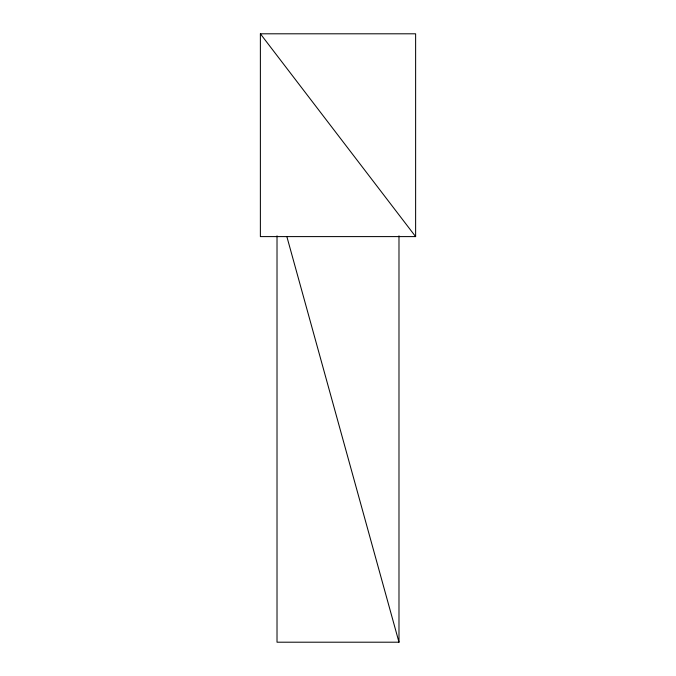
<?xml version="1.0" encoding="UTF-8"?>
<svg xmlns="http://www.w3.org/2000/svg" width="676" height="676" viewBox="0 0 676 676"><rect width="100%" height="100%" fill="white"/><g stroke="black" fill="none" stroke-linecap="round" stroke-linejoin="round"><path stroke-width="1.01" d="M260.378 33.8L415.622 33.8L415.622 236.6L260.378 236.6L260.378 33.8L415.622 236.6M398.984 235.831L398.984 642.2L277.016 642.2L277.016 235.831M286.852 236.583L398.984 642.2"/></g></svg>
